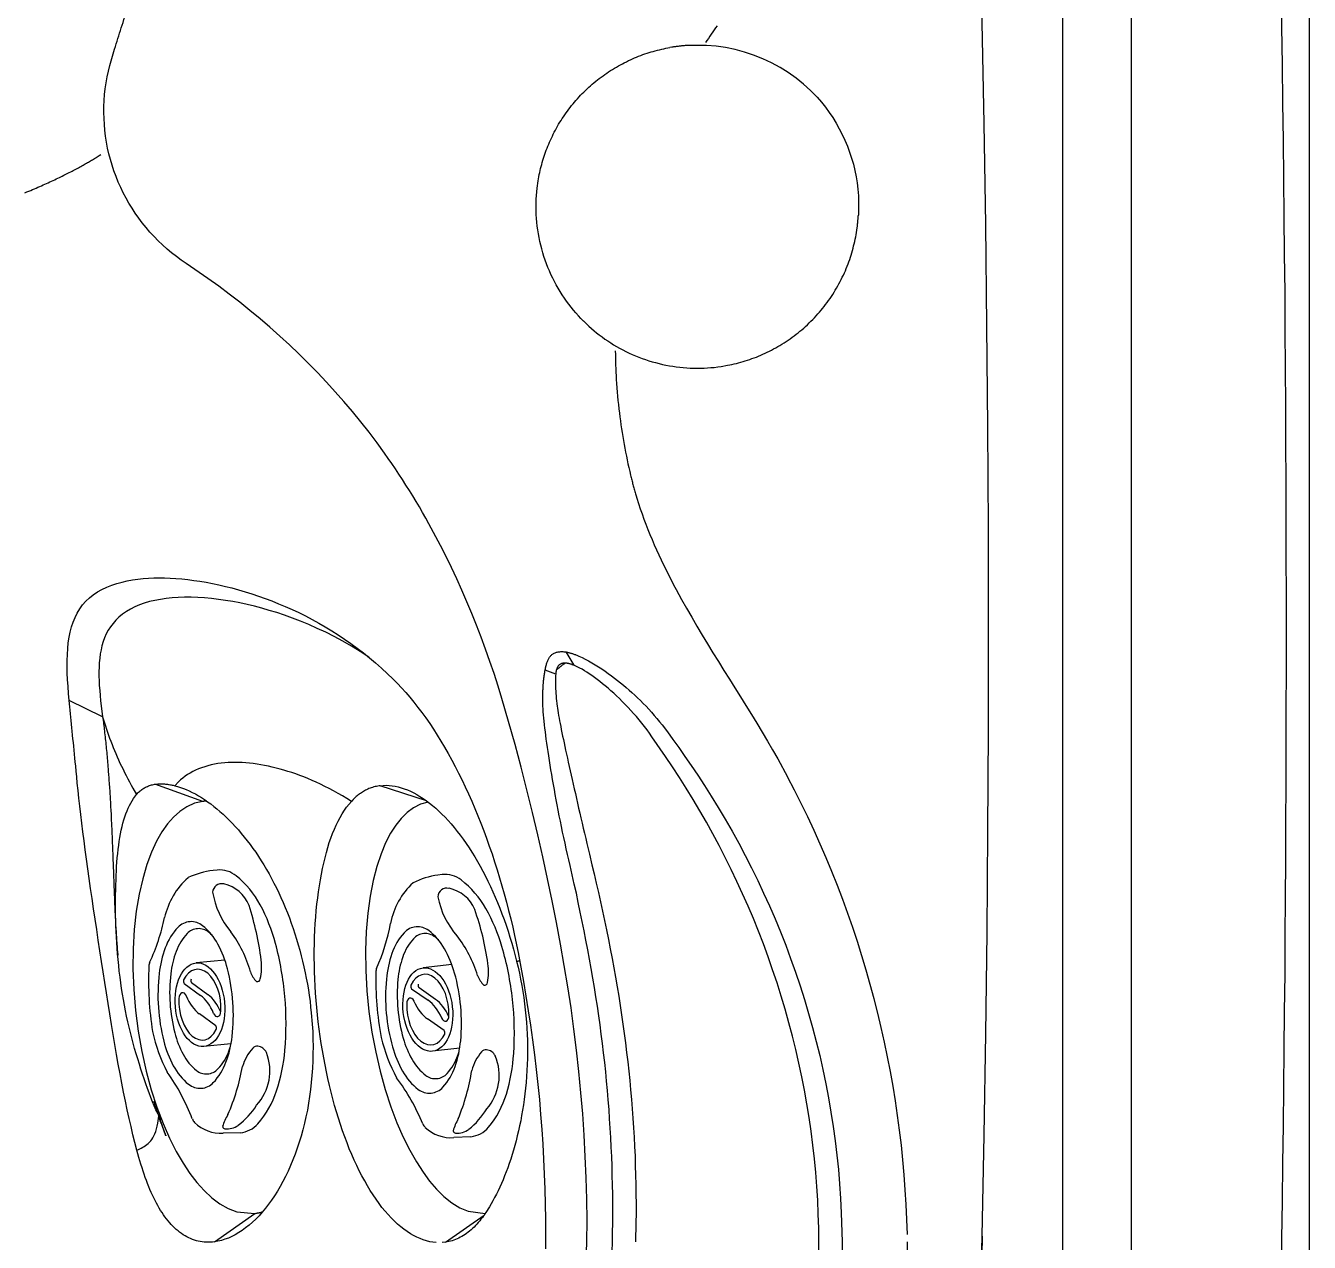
# Model space of a CAD drawing. Extents: x 528 to 612, y 649 to 778.
# Drawn here: x 598.41 to 612.33, y 696.3 to 709.48 of the extents above; entities that cross this region are included whole.
import ezdxf

# ---------------------------------------------------------------- set-up
doc = ezdxf.new("R2010")
doc.units = 0
doc.header["$MEASUREMENT"] = 0
doc.layers.add('1', color=4, linetype='Continuous')
doc.layers.add('DIM', color=3, linetype='Continuous')

# ---------------------------------------------------------------- blocks, each defined once
blk = doc.blocks.new('MIDJET')
at = {"layer": '1', "color": 2}
for p, q in [((-0.807, 1.23), (-0.838, 1.197)), ((1.234, -0.77), (1.097, -0.894))]:
    blk.add_line(p, q, dxfattribs=at)
at = {"layer": '1', "color": 3}
for p, q in [((-0.108, 0.542), (-0.326, 0.317)), ((-0.279, 0.064), (-0.061, 0.08)), ((-0.004, 0.138), (-0.223, 0.122)), ((0.279, -0.064), (0.061, -0.08)), ((0.532, -0.105), (0.326, -0.317))]:
    blk.add_line(p, q, dxfattribs=at)
at = {"layer": '1', "color": 2}
blk.add_lwpolyline([(1.234, -0.77, 0.194738), (1.316, -0.571, 0.099647), (1.238, -0.169, 0.057272), (1.021, 0.223, 0.043868), (0.641, 0.666, 0.043868), (0.19, 1.037, 0.057272), (-0.206, 1.246, 0.099647), (-0.609, 1.316, 0.194738), (-0.807, 1.23, 0.194738)], format="xyb", dxfattribs=at)
blk.add_lwpolyline([(-0.667, 0.613, 0.188918), (-0.726, 0.482, 0.101146), (-0.686, 0.223, 0.059435), (-0.556, -0.03, 0.045845), (-0.323, -0.316, 0.045845), (-0.041, -0.555, 0.059435), (0.21, -0.69, 0.101146), (0.468, -0.735, 0.188918), (0.6, -0.678, 0.188918), (0.659, -0.547, 0.101146), (0.619, -0.289, 0.059435), (0.489, -0.035, 0.045845), (0.255, 0.251, 0.045845), (-0.026, 0.49, 0.059435), (-0.278, 0.624, 0.101146), (-0.535, 0.669, 0.188918)], format="xyb", close=True, dxfattribs=at)
at = {"layer": '1', "color": 3}
for points in [[(-0.555, 0.609, 0.188918), (-0.606, 0.495, 0.101146), (-0.572, 0.269, 0.059435), (-0.458, 0.048, 0.045845), (-0.255, -0.201, 0.045845), (-0.009, -0.409, 0.059435), (0.21, -0.527, 0.101146), (0.434, -0.566, 0.188918), (0.549, -0.517, 0.188918), (0.601, -0.402, 0.101146), (0.566, -0.177, 0.010554), (0.549, -0.136, 0.045845)], [(-0.39, 0.657, 0.021992), (-0.44, 0.658, 0.188918), (-0.555, 0.609, 0.188918)]]:
    blk.add_lwpolyline(points, format="xyb", dxfattribs=at)
at = {"layer": '1', "color": 2}
for centre, radius, start, end in [((-0.221, 0.619), 0.845, 136.8727, 156.0974), ((-0.193, 0.85), 0.808, 172.0799, 208.2707), ((-2.843, -0.597), 2.211, 15.4841, 28.7649), ((-0.612, 0.022), 0.104, 195.4841, 218.053), ((2.071, 2.122), 3.511, 218.053, 229.6922), ((0.924, 0.956), 1.884, 233.3562, 247.6134), ((-0.306, -2.906), 2.18, 61.2651, 76.3978), ((0.812, -0.592), 0.416, 266.3557, 313.34), ((0.792, -0.902), 0.104, 241.2651, 266.3557)]:
    blk.add_arc(centre, radius, start, end, dxfattribs=at)
at = {"layer": '1', "color": 3}
for centre, radius, start, end in [((-0.613, 1.075), 0.0962, 115.5379, 218.2409), ((-0.474, 0.816), 0.391, 62.4424, 117.4848), ((-1.936, -1.52), 3.145, 47.4817, 58.5207), ((-0.112, 1.702), 0.897, 229.9802, 260.5708), ((-0.573, -0.519), 1.374, 56.5538, 76.7899), ((-0.196, 0.367), 0.578, 27.8789, 48.1982), ((0.316, 0.845), 0.255, 238.8727, 267.0119), ((0.287, 0.62), 0.0336, 299.1672, 31.2427), ((0.805, 0.013), 0.0642, 124.7288, 178.1555), ((1.238, -0.001), 0.497, 178.1555, 204.6324), ((0.835, -0.031), 0.117, 65.0552, 124.7288), ((0.624, -0.412), 0.552, 358.337, 61.8827), ((-1.284, -1.415), 2.396, 17.1965, 30.2424), ((0.346, -0.545), 0.838, 347.7491, 8.0156), ((1.473, -0.643), 0.472, 187.8464, 204.9741), ((0.946, -0.662), 0.228, 306.4319, 344.5426), ((1.065, -0.823), 0.0273, 223.4142, 307.3046)]:
    blk.add_arc(centre, radius, start, end, dxfattribs=at)
for centre, major_axis, start_param, end_param in [((0, 0), (-0.326, 0.317), 1.091268269871018, 7.374453577050604), ((0, 0), (-0.276, 0.268), 4.477221, 7.019846), ((-0.234, 0.142), (-0.0179, 0.0174), 0.736661, 2.662065), ((0.219, -0.268), (-0.358, 0.349), 5.216913, 5.803657), ((-0.29, 0.084), (-0.0179, 0.0174), 0.736661, 2.662065), ((0.163, -0.326), (-0.358, 0.349), 5.204989, 5.803657), ((0.175, 0.077), (-0.0538, 0.0523), 2.063397, 4.477221), ((-0.175, -0.077), (-0.0538, 0.0523), 5.204989, 7.618814), ((0, 0), (-0.276, 0.268), 1.335628, 3.878254), ((-0.163, 0.326), (-0.358, 0.349), 2.063397, 2.662065), ((0.29, -0.084), (-0.0179, 0.0174), 3.878254, 5.803657)]:
    blk.add_ellipse(centre, major_axis=major_axis, ratio=0.587975, start_param=start_param, end_param=end_param, dxfattribs=at)
blk = doc.blocks.new('2010JETSETTER')
at = {"layer": '1', "color": 3, "linetype": 'Continuous'}
for p, q in [((82.186, 12.056), (82.186, 53.052)), ((76.054, 32.347), (76.139, 32.203)), ((75.943, 32.107), (75.828, 32.148)), ((71.032, 31.643), (70.669, 31.821)), ((72.117, 30.727), (71.599, 30.913)), ((74.541, 30.735), (74.042, 30.898)), ((72.245, 25.956), (72.682, 26.263)), ((74.748, 25.951), (75.166, 26.244))]:
    blk.add_line(p, q, dxfattribs=at)
at = {"layer": '1', "color": 4, "linetype": 'Continuous'}
blk.add_lwpolyline([(12, 65.108), (72.112, 65.108, -0.414214), (84.112, 53.108), (84.112, 12, -0.414214), (72.112, 0), (12, 0, -0.414214), (0, 12), (0, 53.108, -0.414214)], format="xyb", close=True, dxfattribs=at)
at = {"layer": '1', "color": 3, "linetype": 'Continuous'}
for points in [[(81.436, 40.168), (81.436, 38.997), (81.436, 37.826), (81.436, 36.654), (81.436, 35.483), (81.436, 34.311), (81.436, 33.14), (81.436, 31.968), (81.436, 30.797), (81.436, 29.626), (81.436, 28.454), (81.436, 27.283), (81.436, 26.111), (81.436, 24.94), (81.436, 23.768), (81.436, 22.597), (81.436, 21.426), (81.436, 20.254), (81.436, 19.083), (81.436, 17.911), (81.436, 16.74), (81.436, 15.568), (81.436, 14.397)], [(83.806, 39.529), (83.812, 39.119), (83.818, 38.708), (83.823, 38.298), (83.828, 37.888), (83.833, 37.478), (83.837, 37.067), (83.841, 36.657), (83.845, 36.247), (83.848, 35.836), (83.851, 35.426), (83.853, 35.015), (83.855, 34.605), (83.857, 34.194), (83.858, 33.784), (83.859, 33.373), (83.86, 32.963), (83.86, 32.552), (83.86, 32.142), (83.859, 31.731), (83.858, 31.32), (83.857, 30.91), (83.855, 30.499), (83.853, 30.089), (83.851, 29.679), (83.848, 29.268), (83.845, 28.858), (83.841, 28.448), (83.837, 28.038), (83.833, 27.627), (83.828, 27.217), (83.823, 26.807), (83.818, 26.397), (83.812, 25.987), (83.806, 25.577)], [(80.566, 26.018), (80.588, 27.113), (80.605, 28.209), (80.619, 29.305), (80.629, 30.401), (80.634, 31.497), (80.636, 32.593), (80.634, 33.69), (80.628, 34.786), (80.618, 35.881), (80.604, 36.977), (80.586, 38.073), (80.565, 39.169), (80.539, 40.264), (80.51, 41.359), (80.476, 42.455), (80.439, 43.55), (80.398, 44.644), (80.353, 45.739), (80.25, 47.927)], [(71.153, 38.852), (71.162, 38.88), (71.171, 38.909), (71.18, 38.938), (71.189, 38.966), (71.198, 38.995), (71.207, 39.024), (71.216, 39.053), (71.225, 39.082), (71.234, 39.111), (71.243, 39.14), (71.253, 39.169), (71.262, 39.199), (71.271, 39.228), (71.281, 39.258), (71.29, 39.288), (71.3, 39.317), (71.31, 39.347), (71.32, 39.377), (71.34, 39.438)], [(71.937, 36.556), (71.884, 36.593), (71.831, 36.632), (71.78, 36.672), (71.73, 36.713), (71.682, 36.757), (71.635, 36.802), (71.589, 36.848), (71.545, 36.896), (71.503, 36.945), (71.462, 36.996), (71.423, 37.047), (71.386, 37.1), (71.351, 37.154), (71.317, 37.209), (71.286, 37.265), (71.256, 37.322), (71.228, 37.38), (71.202, 37.439), (71.177, 37.498), (71.155, 37.559), (71.135, 37.62), (71.117, 37.682), (71.101, 37.744), (71.086, 37.807), (71.074, 37.871), (71.064, 37.935), (71.056, 38), (71.051, 38.064), (71.047, 38.129), (71.045, 38.193), (71.046, 38.258), (71.049, 38.322), (71.054, 38.386), (71.061, 38.45), (71.07, 38.514), (71.081, 38.578), (71.094, 38.641), (71.109, 38.703), (71.146, 38.827)], [(71.146, 38.827), (71.146, 38.829), (71.147, 38.83), (71.147, 38.831), (71.147, 38.832), (71.148, 38.834), (71.148, 38.835), (71.148, 38.836), (71.149, 38.837), (71.149, 38.838), (71.149, 38.84), (71.15, 38.841), (71.15, 38.842), (71.151, 38.843), (71.151, 38.845), (71.151, 38.846), (71.152, 38.847), (71.152, 38.848), (71.152, 38.849), (71.153, 38.852)], [(75.753, 37.453), (75.757, 37.475), (75.761, 37.497), (75.765, 37.519), (75.77, 37.541), (75.775, 37.563), (75.78, 37.585), (75.786, 37.607), (75.792, 37.629), (75.798, 37.651), (75.804, 37.674), (75.811, 37.696), (75.818, 37.718), (75.825, 37.74), (75.833, 37.762), (75.841, 37.784), (75.85, 37.806), (75.858, 37.828), (75.867, 37.85), (75.877, 37.872), (75.886, 37.894), (75.896, 37.915), (75.907, 37.937), (75.917, 37.958), (75.928, 37.98), (75.94, 38.001), (75.951, 38.023), (75.963, 38.044), (75.975, 38.065), (75.988, 38.086), (76.001, 38.106), (76.014, 38.127), (76.028, 38.147), (76.041, 38.168), (76.056, 38.188), (76.07, 38.208), (76.085, 38.227), (76.1, 38.247), (76.115, 38.267), (76.131, 38.286), (76.147, 38.305), (76.163, 38.324), (76.179, 38.342), (76.196, 38.361), (76.213, 38.379), (76.23, 38.397), (76.248, 38.414), (76.265, 38.432), (76.283, 38.449), (76.302, 38.466), (76.32, 38.482), (76.339, 38.499), (76.358, 38.515), (76.377, 38.531), (76.397, 38.546), (76.416, 38.561), (76.436, 38.576), (76.456, 38.591), (76.476, 38.605), (76.497, 38.62), (76.517, 38.633), (76.538, 38.647), (76.559, 38.66), (76.58, 38.673), (76.601, 38.685), (76.623, 38.698), (76.644, 38.709), (76.666, 38.721), (76.687, 38.732), (76.709, 38.743), (76.731, 38.754), (76.753, 38.764), (76.776, 38.774), (76.798, 38.784), (76.82, 38.793), (76.842, 38.802), (76.865, 38.81), (76.887, 38.819), (76.91, 38.827), (76.933, 38.834), (76.955, 38.841), (76.978, 38.848), (77.001, 38.855), (77.023, 38.861), (77.046, 38.867), (77.069, 38.873), (77.092, 38.878), (77.114, 38.883), (77.137, 38.888), (77.182, 38.896)], [(77.376, 38.919), (77.366, 38.918), (77.357, 38.917), (77.347, 38.917), (77.337, 38.916), (77.328, 38.915), (77.318, 38.914), (77.308, 38.913), (77.299, 38.912), (77.289, 38.911), (77.28, 38.91), (77.27, 38.909), (77.26, 38.908), (77.25, 38.907), (77.241, 38.905), (77.231, 38.904), (77.221, 38.903), (77.212, 38.901), (77.202, 38.9), (77.182, 38.896)], [(78.777, 38.359), (78.706, 38.431), (78.63, 38.499), (78.549, 38.564), (78.464, 38.624), (78.375, 38.679), (78.283, 38.73), (78.187, 38.775), (78.089, 38.814), (77.989, 38.847), (77.887, 38.874), (77.785, 38.895), (77.682, 38.91), (77.579, 38.919), (77.376, 38.919)], [(78.777, 38.359), (78.823, 38.306), (78.866, 38.251), (78.908, 38.194), (78.947, 38.137), (78.983, 38.077), (79.017, 38.017), (79.049, 37.955), (79.078, 37.893), (79.105, 37.829), (79.129, 37.764), (79.151, 37.699), (79.17, 37.632), (79.186, 37.565), (79.199, 37.497), (79.21, 37.429), (79.219, 37.36), (79.224, 37.291), (79.227, 37.221), (79.224, 37.081)], [(70.19, 37.322), (70.211, 37.331), (70.231, 37.339), (70.252, 37.348), (70.272, 37.357), (70.292, 37.365), (70.312, 37.374), (70.331, 37.382), (70.35, 37.391), (70.369, 37.399), (70.388, 37.407), (70.407, 37.416), (70.425, 37.424), (70.443, 37.432), (70.461, 37.44), (70.478, 37.448), (70.496, 37.456), (70.513, 37.464), (70.53, 37.472), (70.546, 37.48), (70.563, 37.488), (70.579, 37.496), (70.595, 37.504), (70.611, 37.512), (70.626, 37.519), (70.641, 37.527), (70.656, 37.534), (70.671, 37.542), (70.686, 37.549), (70.7, 37.557), (70.714, 37.564), (70.728, 37.572), (70.742, 37.579), (70.756, 37.586), (70.769, 37.593), (70.782, 37.6), (70.795, 37.607), (70.808, 37.614), (70.82, 37.621), (70.832, 37.628), (70.844, 37.635), (70.856, 37.642), (70.868, 37.649), (70.879, 37.655), (70.891, 37.662), (70.902, 37.668), (70.913, 37.675), (70.923, 37.681), (70.934, 37.688), (70.944, 37.694), (70.954, 37.7), (70.964, 37.706), (70.974, 37.713), (70.983, 37.719), (70.993, 37.725), (71.011, 37.737)], [(76.245, 35.932), (76.217, 35.96), (76.189, 35.99), (76.163, 36.02), (76.136, 36.051), (76.11, 36.083), (76.085, 36.115), (76.061, 36.148), (76.037, 36.182), (76.014, 36.217), (75.992, 36.252), (75.97, 36.288), (75.949, 36.324), (75.93, 36.361), (75.911, 36.398), (75.892, 36.436), (75.875, 36.475), (75.859, 36.514), (75.844, 36.553), (75.829, 36.593), (75.816, 36.633), (75.803, 36.673), (75.792, 36.714), (75.781, 36.755), (75.771, 36.796), (75.763, 36.838), (75.755, 36.879), (75.749, 36.92), (75.743, 36.962), (75.739, 37.004), (75.735, 37.045), (75.733, 37.087), (75.731, 37.128), (75.731, 37.17), (75.731, 37.211), (75.733, 37.252), (75.735, 37.293), (75.738, 37.333), (75.742, 37.373), (75.753, 37.453)], [(79.214, 36.965), (79.214, 36.971), (79.215, 36.977), (79.216, 36.983), (79.216, 36.988), (79.217, 36.994), (79.218, 37), (79.218, 37.006), (79.219, 37.011), (79.219, 37.017), (79.22, 37.023), (79.22, 37.029), (79.221, 37.035), (79.221, 37.04), (79.221, 37.046), (79.222, 37.052), (79.222, 37.058), (79.223, 37.064), (79.223, 37.07), (79.224, 37.081)], [(77.806, 35.453), (77.83, 35.458), (77.854, 35.463), (77.878, 35.468), (77.902, 35.474), (77.926, 35.48), (77.95, 35.487), (77.974, 35.494), (77.998, 35.501), (78.022, 35.509), (78.046, 35.517), (78.07, 35.525), (78.094, 35.534), (78.118, 35.543), (78.141, 35.553), (78.165, 35.562), (78.189, 35.573), (78.212, 35.583), (78.236, 35.595), (78.259, 35.606), (78.282, 35.618), (78.305, 35.63), (78.328, 35.643), (78.351, 35.656), (78.374, 35.669), (78.396, 35.683), (78.419, 35.697), (78.441, 35.711), (78.463, 35.726), (78.485, 35.741), (78.507, 35.757), (78.528, 35.773), (78.549, 35.789), (78.57, 35.805), (78.591, 35.822), (78.611, 35.839), (78.632, 35.857), (78.652, 35.875), (78.672, 35.893), (78.691, 35.912), (78.71, 35.93), (78.729, 35.95), (78.748, 35.969), (78.766, 35.989), (78.784, 36.009), (78.802, 36.029), (78.819, 36.049), (78.836, 36.07), (78.853, 36.091), (78.869, 36.112), (78.885, 36.134), (78.901, 36.156), (78.917, 36.178), (78.932, 36.2), (78.946, 36.222), (78.961, 36.245), (78.974, 36.267), (78.988, 36.29), (79.001, 36.313), (79.014, 36.336), (79.026, 36.36), (79.039, 36.383), (79.05, 36.407), (79.062, 36.431), (79.072, 36.454), (79.083, 36.478), (79.093, 36.502), (79.103, 36.527), (79.112, 36.551), (79.121, 36.575), (79.13, 36.599), (79.138, 36.624), (79.146, 36.648), (79.153, 36.673), (79.16, 36.697), (79.167, 36.722), (79.173, 36.746), (79.179, 36.771), (79.185, 36.795), (79.19, 36.819), (79.195, 36.844), (79.199, 36.868), (79.204, 36.893), (79.207, 36.917), (79.214, 36.965)], [(74.008, 34.614), (73.921, 34.728), (73.832, 34.84), (73.741, 34.951), (73.648, 35.06), (73.554, 35.167), (73.458, 35.272), (73.36, 35.375), (73.261, 35.477), (73.16, 35.576), (73.057, 35.674), (72.952, 35.77), (72.846, 35.865), (72.738, 35.957), (72.629, 36.048), (72.518, 36.137), (72.405, 36.225), (72.29, 36.31), (72.174, 36.394), (71.937, 36.556)], [(76.251, 35.926), (76.25, 35.927), (76.25, 35.927), (76.25, 35.927), (76.25, 35.927), (76.249, 35.928), (76.249, 35.928), (76.249, 35.928), (76.248, 35.929), (76.248, 35.929), (76.248, 35.929), (76.248, 35.929), (76.247, 35.93), (76.247, 35.93), (76.247, 35.93), (76.246, 35.93), (76.246, 35.931), (76.246, 35.931), (76.246, 35.931), (76.245, 35.932)], [(76.251, 35.926), (76.277, 35.901), (76.303, 35.876), (76.331, 35.852), (76.359, 35.828), (76.387, 35.805), (76.416, 35.782), (76.446, 35.76), (76.477, 35.738), (76.507, 35.717), (76.539, 35.696), (76.571, 35.676), (76.603, 35.657), (76.636, 35.638), (76.67, 35.62), (76.704, 35.603), (76.738, 35.586), (76.773, 35.571), (76.808, 35.556), (76.843, 35.541), (76.879, 35.528), (76.915, 35.515), (76.952, 35.503), (76.989, 35.492), (77.025, 35.482), (77.063, 35.472), (77.1, 35.463), (77.137, 35.455), (77.175, 35.448), (77.212, 35.442), (77.25, 35.437), (77.288, 35.432), (77.326, 35.428), (77.364, 35.426), (77.401, 35.423), (77.439, 35.422), (77.476, 35.422), (77.514, 35.422), (77.551, 35.423), (77.588, 35.425), (77.625, 35.428), (77.662, 35.431), (77.699, 35.436), (77.735, 35.441), (77.806, 35.453)], [(74.569, 33.735), (74.535, 33.796), (74.5, 33.857), (74.465, 33.918), (74.429, 33.978), (74.393, 34.038), (74.357, 34.097), (74.32, 34.156), (74.282, 34.215), (74.244, 34.273), (74.206, 34.331), (74.167, 34.388), (74.128, 34.445), (74.089, 34.502), (74.008, 34.614)], [(76.755, 34.261), (76.758, 34.248), (76.761, 34.236), (76.764, 34.223), (76.768, 34.211), (76.771, 34.198), (76.774, 34.186), (76.777, 34.173), (76.781, 34.161), (76.784, 34.148), (76.787, 34.136), (76.791, 34.124), (76.794, 34.111), (76.798, 34.099), (76.801, 34.087), (76.805, 34.074), (76.808, 34.062), (76.812, 34.05), (76.816, 34.037), (76.823, 34.013)], [(76.823, 34.013), (76.841, 33.956), (76.86, 33.899), (76.88, 33.843), (76.9, 33.786), (76.921, 33.73), (76.943, 33.675), (76.965, 33.619), (76.988, 33.564), (77.012, 33.509), (77.036, 33.454), (77.061, 33.4), (77.086, 33.345), (77.112, 33.291), (77.139, 33.237), (77.165, 33.183), (77.193, 33.13), (77.221, 33.076), (77.249, 33.023), (77.307, 32.917)], [(75.361, 31.841), (75.319, 31.977), (75.275, 32.112), (75.23, 32.245), (75.183, 32.377), (75.135, 32.508), (75.085, 32.637), (75.034, 32.764), (74.981, 32.89), (74.927, 33.015), (74.871, 33.139), (74.814, 33.261), (74.755, 33.381), (74.695, 33.5), (74.569, 33.735)], [(70.669, 31.821), (70.662, 31.898), (70.657, 31.973), (70.652, 32.047), (70.649, 32.118), (70.647, 32.188), (70.648, 32.255), (70.65, 32.321), (70.654, 32.385), (70.66, 32.446), (70.669, 32.506), (70.68, 32.563), (70.695, 32.618), (70.712, 32.67), (70.733, 32.72), (70.756, 32.768), (70.784, 32.813), (70.815, 32.856), (70.85, 32.896), (70.889, 32.933), (70.931, 32.967), (70.977, 32.998), (71.025, 33.025), (71.077, 33.05), (71.13, 33.071), (71.185, 33.09), (71.242, 33.105), (71.299, 33.118), (71.357, 33.128), (71.415, 33.136), (71.473, 33.142), (71.53, 33.147), (71.587, 33.149), (71.645, 33.15), (71.704, 33.149), (71.765, 33.147), (71.827, 33.144), (71.891, 33.138), (71.955, 33.132), (72.021, 33.123), (72.087, 33.114), (72.155, 33.102), (72.224, 33.089), (72.293, 33.075), (72.363, 33.058), (72.433, 33.041), (72.505, 33.021), (72.576, 33), (72.648, 32.978), (72.721, 32.953), (72.794, 32.927), (72.866, 32.9), (72.939, 32.87), (73.012, 32.84), (73.085, 32.807), (73.158, 32.773), (73.231, 32.737), (73.303, 32.699), (73.374, 32.66), (73.446, 32.619), (73.516, 32.576), (73.586, 32.532), (73.655, 32.486), (73.723, 32.438), (73.791, 32.389), (73.858, 32.338), (73.925, 32.285), (73.99, 32.23), (74.055, 32.173), (74.182, 32.053)], [(73.916, 32.292), (73.823, 32.352), (73.729, 32.41), (73.636, 32.463), (73.543, 32.513), (73.45, 32.56), (73.359, 32.603), (73.268, 32.643), (73.178, 32.68), (73.09, 32.714), (73.004, 32.745), (72.92, 32.773), (72.837, 32.798), (72.758, 32.821), (72.678, 32.842), (72.599, 32.861), (72.52, 32.878), (72.442, 32.893), (72.364, 32.906), (72.288, 32.916), (72.212, 32.925), (72.137, 32.932), (72.064, 32.937), (71.992, 32.939), (71.921, 32.939), (71.852, 32.937), (71.785, 32.933), (71.721, 32.926), (71.658, 32.917), (71.597, 32.906), (71.539, 32.892), (71.484, 32.876), (71.431, 32.857), (71.381, 32.836), (71.333, 32.812), (71.289, 32.786), (71.247, 32.757), (71.209, 32.725), (71.175, 32.692), (71.145, 32.657), (71.117, 32.621), (71.093, 32.582), (71.072, 32.543), (71.054, 32.501), (71.038, 32.459), (71.025, 32.415), (71.015, 32.371), (71.006, 32.325), (71, 32.279), (70.995, 32.231), (70.993, 32.184), (70.991, 32.135), (70.992, 32.086), (70.993, 32.035), (70.996, 31.983), (71, 31.93), (71.004, 31.875), (71.01, 31.819), (71.017, 31.762), (71.032, 31.643)], [(77.307, 32.917), (77.361, 32.82), (77.417, 32.723), (77.473, 32.626), (77.531, 32.53), (77.589, 32.434), (77.648, 32.338), (77.707, 32.243), (77.767, 32.147), (77.826, 32.052), (77.886, 31.957), (77.946, 31.861), (78.005, 31.766), (78.064, 31.67), (78.123, 31.574), (78.181, 31.478), (78.238, 31.382), (78.294, 31.286), (78.35, 31.189), (78.457, 30.994)], [(75.848, 32.228), (75.85, 32.236), (75.853, 32.245), (75.857, 32.253), (75.86, 32.261), (75.864, 32.268), (75.868, 32.276), (75.872, 32.283), (75.876, 32.289), (75.881, 32.296), (75.886, 32.302), (75.891, 32.307), (75.896, 32.313), (75.902, 32.318), (75.908, 32.323), (75.915, 32.327), (75.921, 32.331), (75.928, 32.335), (75.936, 32.338), (75.944, 32.341), (75.952, 32.344), (75.96, 32.346), (75.969, 32.348), (75.978, 32.349), (75.988, 32.35), (75.998, 32.351), (76.008, 32.351), (76.019, 32.351), (76.03, 32.35), (76.054, 32.347)], [(76.054, 32.347), (76.06, 32.346), (76.066, 32.345), (76.072, 32.343), (76.079, 32.342), (76.085, 32.34), (76.092, 32.339), (76.098, 32.337), (76.105, 32.335), (76.112, 32.333), (76.119, 32.331), (76.126, 32.329), (76.133, 32.326), (76.141, 32.324), (76.148, 32.321), (76.156, 32.318), (76.163, 32.315), (76.171, 32.312), (76.179, 32.309), (76.195, 32.302)], [(76.195, 32.302), (76.229, 32.287), (76.264, 32.269), (76.3, 32.251), (76.335, 32.23), (76.371, 32.209), (76.407, 32.187), (76.442, 32.163), (76.478, 32.139), (76.513, 32.114), (76.547, 32.089), (76.581, 32.064), (76.614, 32.038), (76.646, 32.012), (76.677, 31.987), (76.708, 31.961), (76.738, 31.934), (76.769, 31.907), (76.8, 31.878), (76.83, 31.849), (76.861, 31.82), (76.892, 31.789), (76.922, 31.758), (76.952, 31.726), (76.982, 31.693), (77.012, 31.66), (77.041, 31.626), (77.07, 31.591), (77.099, 31.556), (77.154, 31.483)], [(75.819, 32.095), (75.82, 32.098), (75.82, 32.1), (75.821, 32.103), (75.821, 32.106), (75.821, 32.108), (75.822, 32.111), (75.822, 32.114), (75.823, 32.117), (75.823, 32.119), (75.824, 32.122), (75.824, 32.125), (75.825, 32.127), (75.825, 32.13), (75.825, 32.133), (75.826, 32.135), (75.826, 32.138), (75.827, 32.14), (75.827, 32.143), (75.828, 32.148)], [(75.828, 32.148), (75.829, 32.152), (75.83, 32.156), (75.831, 32.16), (75.832, 32.165), (75.833, 32.169), (75.833, 32.173), (75.834, 32.177), (75.835, 32.181), (75.836, 32.185), (75.837, 32.188), (75.838, 32.192), (75.839, 32.196), (75.84, 32.2), (75.841, 32.204), (75.842, 32.208), (75.843, 32.212), (75.844, 32.216), (75.845, 32.22), (75.848, 32.228)], [(75.95, 32.151), (75.95, 32.151), (75.95, 32.15), (75.95, 32.149), (75.95, 32.149), (75.949, 32.148), (75.949, 32.147), (75.949, 32.147), (75.949, 32.146), (75.949, 32.146), (75.949, 32.145), (75.949, 32.144), (75.948, 32.144), (75.948, 32.143), (75.948, 32.142), (75.948, 32.142), (75.948, 32.141), (75.948, 32.14), (75.948, 32.14), (75.947, 32.139), (75.947, 32.138), (75.947, 32.138), (75.947, 32.137), (75.947, 32.136), (75.947, 32.136), (75.947, 32.135), (75.947, 32.134), (75.946, 32.133), (75.946, 32.133), (75.946, 32.132), (75.946, 32.131), (75.946, 32.131), (75.946, 32.13), (75.946, 32.129), (75.946, 32.129), (75.946, 32.128), (75.945, 32.127), (75.945, 32.126), (75.945, 32.126), (75.945, 32.125), (75.945, 32.124), (75.945, 32.124), (75.945, 32.123), (75.945, 32.122), (75.945, 32.121), (75.945, 32.121), (75.944, 32.12), (75.944, 32.119), (75.944, 32.118), (75.944, 32.118), (75.944, 32.117), (75.944, 32.116), (75.944, 32.116), (75.944, 32.115), (75.944, 32.113)], [(76.046, 32.226), (76.041, 32.223), (76.037, 32.219), (76.032, 32.216), (76.028, 32.213), (76.024, 32.209), (76.019, 32.206), (76.015, 32.203), (76.011, 32.2), (76.007, 32.197), (76.003, 32.194), (75.999, 32.191), (75.995, 32.188), (75.991, 32.185), (75.988, 32.182), (75.984, 32.179), (75.98, 32.176), (75.977, 32.173), (75.973, 32.17), (75.97, 32.167), (75.966, 32.165), (75.963, 32.162), (75.96, 32.159), (75.957, 32.157), (75.95, 32.151)], [(76.046, 32.226), (76.04, 32.226), (76.034, 32.226), (76.028, 32.225), (76.022, 32.224), (76.017, 32.223), (76.012, 32.222), (76.007, 32.221), (76.002, 32.219), (75.998, 32.217), (75.994, 32.214), (75.989, 32.212), (75.985, 32.209), (75.982, 32.206), (75.978, 32.203), (75.975, 32.199), (75.971, 32.195), (75.968, 32.191), (75.966, 32.187), (75.963, 32.183), (75.96, 32.178), (75.958, 32.173), (75.956, 32.168), (75.954, 32.163), (75.95, 32.151)], [(76.139, 32.203), (76.134, 32.205), (76.129, 32.207), (76.123, 32.209), (76.118, 32.211), (76.113, 32.213), (76.108, 32.214), (76.103, 32.216), (76.098, 32.217), (76.094, 32.219), (76.089, 32.22), (76.084, 32.221), (76.08, 32.222), (76.075, 32.223), (76.071, 32.223), (76.066, 32.224), (76.062, 32.225), (76.058, 32.225), (76.054, 32.226), (76.046, 32.226)], [(76.987, 31.429), (76.96, 31.467), (76.933, 31.504), (76.905, 31.54), (76.876, 31.576), (76.847, 31.612), (76.818, 31.647), (76.788, 31.681), (76.757, 31.714), (76.727, 31.747), (76.696, 31.779), (76.665, 31.81), (76.634, 31.841), (76.603, 31.87), (76.572, 31.899), (76.541, 31.926), (76.511, 31.953), (76.48, 31.979), (76.45, 32.003), (76.421, 32.027), (76.391, 32.05), (76.362, 32.071), (76.334, 32.091), (76.307, 32.11), (76.28, 32.128), (76.254, 32.144), (76.229, 32.159), (76.205, 32.172), (76.182, 32.184), (76.139, 32.203)], [(74.182, 32.053), (74.228, 32.007), (74.273, 31.958), (74.318, 31.908), (74.362, 31.856), (74.406, 31.803), (74.45, 31.747), (74.493, 31.69), (74.535, 31.632), (74.577, 31.571), (74.618, 31.509), (74.659, 31.446), (74.699, 31.381), (74.739, 31.314), (74.778, 31.246), (74.816, 31.176), (74.854, 31.105), (74.891, 31.032), (74.928, 30.959), (74.963, 30.884), (74.999, 30.808), (75.033, 30.73), (75.067, 30.652), (75.099, 30.573), (75.132, 30.492), (75.163, 30.41), (75.194, 30.328), (75.223, 30.244), (75.253, 30.16), (75.281, 30.074), (75.308, 29.988), (75.335, 29.901), (75.361, 29.813), (75.386, 29.725), (75.41, 29.636), (75.433, 29.546), (75.455, 29.456), (75.477, 29.366), (75.497, 29.275), (75.535, 29.091)], [(75.803, 31.89), (75.804, 31.901), (75.804, 31.912), (75.805, 31.923), (75.805, 31.934), (75.806, 31.944), (75.806, 31.955), (75.807, 31.965), (75.807, 31.976), (75.808, 31.986), (75.809, 31.997), (75.81, 32.007), (75.811, 32.017), (75.812, 32.027), (75.812, 32.037), (75.813, 32.047), (75.815, 32.056), (75.816, 32.066), (75.817, 32.076), (75.819, 32.095)], [(75.943, 32.107), (75.942, 32.093), (75.941, 32.079), (75.94, 32.065), (75.94, 32.051), (75.94, 32.036), (75.94, 32.021), (75.94, 32.006), (75.94, 31.99), (75.941, 31.975), (75.941, 31.959), (75.942, 31.943), (75.943, 31.926), (75.944, 31.909), (75.946, 31.892), (75.947, 31.875), (75.949, 31.857), (75.95, 31.839), (75.952, 31.821), (75.957, 31.784)], [(75.944, 32.113), (75.944, 32.113), (75.944, 32.113), (75.944, 32.112), (75.944, 32.112), (75.944, 32.112), (75.944, 32.111), (75.943, 32.111), (75.943, 32.111), (75.943, 32.11), (75.943, 32.11), (75.943, 32.11), (75.943, 32.109), (75.943, 32.109), (75.943, 32.109), (75.943, 32.108), (75.943, 32.108), (75.943, 32.108), (75.943, 32.107), (75.943, 32.107)], [(76.099, 30.032), (76.084, 30.093), (76.071, 30.154), (76.057, 30.215), (76.044, 30.276), (76.031, 30.336), (76.018, 30.396), (76.006, 30.456), (75.994, 30.515), (75.982, 30.573), (75.971, 30.631), (75.96, 30.689), (75.949, 30.746), (75.939, 30.802), (75.929, 30.857), (75.919, 30.911), (75.91, 30.965), (75.901, 31.018), (75.892, 31.07), (75.884, 31.121), (75.875, 31.171), (75.868, 31.22), (75.861, 31.267), (75.854, 31.313), (75.847, 31.357), (75.841, 31.401), (75.836, 31.442), (75.831, 31.483), (75.826, 31.522), (75.822, 31.559), (75.818, 31.596), (75.815, 31.631), (75.812, 31.665), (75.809, 31.697), (75.807, 31.729), (75.805, 31.759), (75.804, 31.787), (75.803, 31.815), (75.803, 31.841), (75.803, 31.89)], [(71.404, 26.949), (71.382, 27.032), (71.361, 27.116), (71.34, 27.204), (71.319, 27.293), (71.299, 27.385), (71.279, 27.48), (71.259, 27.576), (71.24, 27.675), (71.221, 27.776), (71.202, 27.879), (71.183, 27.984), (71.165, 28.092), (71.146, 28.201), (71.128, 28.312), (71.11, 28.425), (71.091, 28.538), (71.073, 28.652), (71.055, 28.766), (71.038, 28.88), (71.02, 28.994), (71.003, 29.109), (70.985, 29.223), (70.968, 29.338), (70.951, 29.452), (70.934, 29.565), (70.918, 29.676), (70.902, 29.785), (70.887, 29.892), (70.872, 29.998), (70.858, 30.101), (70.844, 30.202), (70.831, 30.301), (70.818, 30.398), (70.806, 30.493), (70.795, 30.586), (70.784, 30.676), (70.774, 30.764), (70.765, 30.847), (70.757, 30.924), (70.751, 30.994), (70.745, 31.056), (70.74, 31.109), (70.736, 31.155), (70.731, 31.198), (70.727, 31.241), (70.723, 31.283), (70.719, 31.325), (70.715, 31.366), (70.71, 31.407), (70.706, 31.447), (70.702, 31.487), (70.698, 31.526), (70.694, 31.565), (70.69, 31.603), (70.686, 31.641), (70.682, 31.678), (70.679, 31.715), (70.675, 31.751), (70.669, 31.821)], [(76.282, 25.955), (76.283, 26.187), (76.28, 26.418), (76.274, 26.649), (76.264, 26.879), (76.252, 27.11), (76.236, 27.341), (76.217, 27.571), (76.195, 27.801), (76.17, 28.031), (76.141, 28.261), (76.109, 28.491), (76.074, 28.72), (76.036, 28.95), (75.995, 29.182), (75.951, 29.416), (75.905, 29.651), (75.856, 29.888), (75.804, 30.126), (75.749, 30.366), (75.691, 30.608), (75.631, 30.852), (75.568, 31.097), (75.502, 31.344), (75.361, 31.841)], [(75.957, 31.784), (75.959, 31.761), (75.963, 31.738), (75.966, 31.713), (75.97, 31.687), (75.975, 31.66), (75.98, 31.631), (75.985, 31.602), (75.991, 31.571), (75.997, 31.539), (76.004, 31.506), (76.011, 31.472), (76.018, 31.436), (76.026, 31.4), (76.034, 31.362), (76.043, 31.322), (76.051, 31.282), (76.061, 31.24), (76.07, 31.197), (76.08, 31.153), (76.09, 31.107), (76.101, 31.06), (76.111, 31.012), (76.122, 30.964), (76.133, 30.914), (76.145, 30.864), (76.156, 30.813), (76.168, 30.761), (76.18, 30.709), (76.192, 30.656), (76.204, 30.602), (76.217, 30.548), (76.229, 30.493), (76.242, 30.438), (76.255, 30.382), (76.268, 30.326), (76.281, 30.27), (76.295, 30.213), (76.308, 30.156), (76.336, 30.042)], [(71.032, 31.643), (71.042, 31.611), (71.052, 31.578), (71.062, 31.545), (71.073, 31.512), (71.085, 31.479), (71.096, 31.446), (71.108, 31.412), (71.121, 31.379), (71.134, 31.346), (71.147, 31.312), (71.161, 31.278), (71.175, 31.245), (71.19, 31.211), (71.205, 31.177), (71.22, 31.143), (71.236, 31.11), (71.253, 31.076), (71.269, 31.042), (71.286, 31.008), (71.304, 30.974), (71.322, 30.939), (71.341, 30.905), (71.359, 30.871), (71.398, 30.802)], [(71.032, 31.643), (71.035, 31.625), (71.037, 31.606), (71.04, 31.587), (71.042, 31.568), (71.045, 31.548), (71.047, 31.529), (71.05, 31.509), (71.052, 31.489), (71.054, 31.469), (71.056, 31.448), (71.059, 31.428), (71.061, 31.407), (71.063, 31.386), (71.065, 31.365), (71.067, 31.344), (71.069, 31.323), (71.072, 31.302), (71.074, 31.28), (71.076, 31.258), (71.078, 31.237), (71.08, 31.215), (71.082, 31.193), (71.084, 31.17), (71.085, 31.148), (71.087, 31.126), (71.089, 31.103), (71.091, 31.08), (71.093, 31.058), (71.097, 31.012)], [(77.154, 31.483), (77.214, 31.4), (77.278, 31.311), (77.344, 31.216), (77.413, 31.116), (77.484, 31.011), (77.556, 30.9), (77.63, 30.783), (77.705, 30.661), (77.78, 30.534), (77.855, 30.405), (77.927, 30.274), (77.997, 30.142), (78.066, 30.008), (78.133, 29.872), (78.197, 29.735), (78.26, 29.596), (78.321, 29.456), (78.379, 29.314), (78.436, 29.171), (78.49, 29.026), (78.543, 28.879), (78.593, 28.731), (78.64, 28.581), (78.685, 28.43), (78.728, 28.279), (78.768, 28.127), (78.805, 27.975), (78.839, 27.822), (78.871, 27.669), (78.901, 27.515), (78.927, 27.36), (78.951, 27.206), (78.973, 27.05), (78.991, 26.895), (79.007, 26.739), (79.021, 26.583), (79.031, 26.426), (79.039, 26.269), (79.047, 25.955)], [(78.797, 25.955), (78.795, 26.105), (78.79, 26.255), (78.783, 26.406), (78.774, 26.556), (78.762, 26.705), (78.747, 26.855), (78.731, 27.004), (78.711, 27.153), (78.69, 27.302), (78.666, 27.45), (78.639, 27.598), (78.611, 27.745), (78.579, 27.892), (78.546, 28.038), (78.51, 28.184), (78.471, 28.33), (78.431, 28.475), (78.388, 28.619), (78.342, 28.762), (78.295, 28.904), (78.246, 29.045), (78.194, 29.184), (78.141, 29.322), (78.086, 29.458), (78.028, 29.593), (77.969, 29.727), (77.908, 29.86), (77.845, 29.991), (77.781, 30.121), (77.714, 30.249), (77.646, 30.377), (77.577, 30.503), (77.505, 30.627), (77.432, 30.75), (77.358, 30.87), (77.284, 30.988), (77.21, 31.102), (77.135, 31.214), (76.987, 31.429)], [(73.728, 30.727), (73.68, 30.758), (73.632, 30.787), (73.584, 30.815), (73.536, 30.842), (73.488, 30.867), (73.441, 30.891), (73.394, 30.914), (73.348, 30.935), (73.302, 30.956), (73.257, 30.975), (73.212, 30.993), (73.168, 31.009), (73.125, 31.025), (73.082, 31.04), (73.04, 31.053), (72.997, 31.066), (72.955, 31.078), (72.913, 31.089), (72.871, 31.1), (72.829, 31.109), (72.788, 31.117), (72.747, 31.125), (72.706, 31.131), (72.665, 31.137), (72.625, 31.141), (72.586, 31.145), (72.546, 31.148), (72.508, 31.149), (72.469, 31.15), (72.431, 31.15), (72.393, 31.148), (72.355, 31.145), (72.318, 31.142), (72.281, 31.137), (72.244, 31.13), (72.209, 31.123), (72.173, 31.114), (72.139, 31.104), (72.105, 31.093), (72.072, 31.08), (72.039, 31.066), (72.009, 31.051), (71.98, 31.035), (71.952, 31.018), (71.925, 31), (71.9, 30.981), (71.877, 30.961), (71.854, 30.941), (71.814, 30.898)], [(71.097, 31.012), (71.098, 30.991), (71.1, 30.971), (71.101, 30.95), (71.103, 30.93), (71.104, 30.909), (71.106, 30.888), (71.107, 30.868), (71.109, 30.847), (71.11, 30.827), (71.111, 30.806), (71.112, 30.785), (71.114, 30.765), (71.115, 30.744), (71.116, 30.724), (71.117, 30.703), (71.118, 30.682), (71.119, 30.662), (71.12, 30.641), (71.122, 30.62), (71.123, 30.6), (71.124, 30.579), (71.125, 30.558), (71.126, 30.538), (71.126, 30.517), (71.127, 30.497), (71.128, 30.476), (71.129, 30.455), (71.13, 30.435), (71.131, 30.414), (71.132, 30.393), (71.133, 30.373), (71.134, 30.352), (71.134, 30.331), (71.135, 30.311), (71.136, 30.29), (71.137, 30.27), (71.138, 30.249), (71.138, 30.228), (71.139, 30.208), (71.14, 30.187), (71.141, 30.167), (71.142, 30.146), (71.142, 30.125), (71.143, 30.105), (71.144, 30.084), (71.145, 30.064), (71.145, 30.043), (71.146, 30.022), (71.147, 30.002), (71.148, 29.981), (71.149, 29.961), (71.149, 29.94), (71.15, 29.919), (71.151, 29.899), (71.152, 29.878), (71.152, 29.858), (71.153, 29.837), (71.154, 29.816), (71.155, 29.796), (71.156, 29.775), (71.156, 29.755), (71.157, 29.734), (71.158, 29.713), (71.159, 29.693), (71.16, 29.672), (71.16, 29.652), (71.161, 29.631), (71.162, 29.61), (71.163, 29.59), (71.164, 29.569), (71.165, 29.548), (71.166, 29.528), (71.167, 29.507), (71.168, 29.486), (71.169, 29.466), (71.17, 29.445), (71.171, 29.425), (71.172, 29.404), (71.173, 29.383), (71.174, 29.363), (71.175, 29.342), (71.177, 29.321), (71.178, 29.301), (71.179, 29.28), (71.181, 29.26), (71.182, 29.239), (71.183, 29.219), (71.185, 29.198), (71.186, 29.178), (71.188, 29.158), (71.189, 29.139), (71.191, 29.119), (71.192, 29.1), (71.195, 29.062)], [(71.398, 30.802), (71.406, 30.811), (71.414, 30.82), (71.422, 30.828), (71.431, 30.836), (71.439, 30.844), (71.448, 30.851), (71.458, 30.858), (71.467, 30.864), (71.477, 30.87), (71.487, 30.876), (71.497, 30.881), (71.507, 30.886), (71.518, 30.891), (71.529, 30.895), (71.54, 30.899), (71.551, 30.903), (71.562, 30.906), (71.574, 30.909), (71.599, 30.913)], [(71.599, 30.913), (71.61, 30.915), (71.622, 30.916), (71.633, 30.917), (71.645, 30.918), (71.656, 30.918), (71.668, 30.918), (71.679, 30.918), (71.69, 30.917), (71.702, 30.917), (71.713, 30.916), (71.723, 30.915), (71.734, 30.913), (71.745, 30.912), (71.755, 30.91), (71.766, 30.909), (71.776, 30.907), (71.785, 30.905), (71.795, 30.903), (71.814, 30.898)], [(71.814, 30.898), (71.844, 30.89), (71.876, 30.88), (71.907, 30.869), (71.939, 30.856), (71.971, 30.841), (72.004, 30.825), (72.037, 30.808), (72.07, 30.789), (72.103, 30.769), (72.136, 30.747), (72.17, 30.724), (72.204, 30.7), (72.237, 30.674), (72.271, 30.646), (72.304, 30.618), (72.338, 30.588), (72.371, 30.557), (72.404, 30.524), (72.438, 30.49), (72.47, 30.455), (72.503, 30.419), (72.535, 30.381), (72.567, 30.342), (72.599, 30.302), (72.63, 30.261), (72.661, 30.219), (72.692, 30.176), (72.722, 30.131), (72.751, 30.085), (72.78, 30.039), (72.808, 29.991), (72.836, 29.942), (72.863, 29.893), (72.889, 29.842), (72.915, 29.791), (72.941, 29.738), (72.965, 29.685), (72.989, 29.631), (73.012, 29.577), (73.035, 29.521), (73.056, 29.465), (73.077, 29.408), (73.097, 29.351), (73.117, 29.293), (73.135, 29.234), (73.153, 29.175), (73.169, 29.115), (73.185, 29.055), (73.2, 28.995), (73.214, 28.934), (73.228, 28.872), (73.24, 28.811), (73.251, 28.749), (73.262, 28.687), (73.271, 28.625), (73.28, 28.562), (73.287, 28.5), (73.294, 28.438), (73.304, 28.313)], [(74.042, 30.898), (74.028, 30.896), (74.014, 30.894), (73.999, 30.891), (73.985, 30.888), (73.971, 30.884), (73.957, 30.88), (73.944, 30.876), (73.931, 30.871), (73.918, 30.866), (73.905, 30.86), (73.893, 30.854), (73.881, 30.848), (73.87, 30.842), (73.858, 30.836), (73.848, 30.829), (73.837, 30.822), (73.827, 30.815), (73.818, 30.809), (73.808, 30.802), (73.799, 30.794), (73.791, 30.787), (73.782, 30.78), (73.774, 30.773), (73.767, 30.766), (73.759, 30.759), (73.752, 30.753), (73.746, 30.746), (73.74, 30.74), (73.728, 30.727)], [(74.042, 30.898), (74.073, 30.901), (74.105, 30.902), (74.137, 30.9), (74.169, 30.897), (74.202, 30.892), (74.235, 30.885), (74.269, 30.876), (74.302, 30.865), (74.336, 30.852), (74.37, 30.837), (74.404, 30.82), (74.438, 30.802), (74.472, 30.781), (74.507, 30.759), (74.541, 30.735), (74.575, 30.71), (74.609, 30.682), (74.643, 30.653), (74.677, 30.623), (74.71, 30.59), (74.744, 30.556), (74.777, 30.52), (74.811, 30.483), (74.844, 30.444), (74.876, 30.403), (74.909, 30.361), (74.941, 30.317), (74.972, 30.272), (75.004, 30.225), (75.035, 30.177), (75.065, 30.128), (75.095, 30.077), (75.124, 30.026), (75.153, 29.973), (75.181, 29.918), (75.208, 29.863), (75.235, 29.806), (75.262, 29.749), (75.288, 29.69), (75.313, 29.631), (75.337, 29.57), (75.361, 29.509), (75.384, 29.447), (75.406, 29.385), (75.427, 29.322), (75.447, 29.257), (75.467, 29.193), (75.486, 29.127), (75.52, 28.995)], [(71.646, 27.326), (71.607, 27.385), (71.59, 27.429), (71.573, 27.474), (71.555, 27.521), (71.537, 27.569), (71.519, 27.618), (71.501, 27.669), (71.483, 27.721), (71.465, 27.773), (71.447, 27.827), (71.43, 27.882), (71.412, 27.937), (71.395, 27.994), (71.379, 28.05), (71.363, 28.108), (71.347, 28.166), (71.333, 28.224), (71.318, 28.282), (71.305, 28.341), (71.292, 28.4), (71.28, 28.46), (71.269, 28.519), (71.258, 28.58), (71.248, 28.64), (71.238, 28.701), (71.229, 28.763), (71.221, 28.825), (71.213, 28.887), (71.206, 28.95), (71.2, 29.013), (71.194, 29.076), (71.189, 29.138), (71.185, 29.199), (71.182, 29.26), (71.179, 29.32), (71.176, 29.38), (71.174, 29.438), (71.173, 29.496), (71.172, 29.553), (71.172, 29.609), (71.172, 29.663), (71.173, 29.717), (71.174, 29.77), (71.175, 29.822), (71.177, 29.874), (71.179, 29.924), (71.181, 29.974), (71.184, 30.022), (71.187, 30.07), (71.191, 30.117), (71.195, 30.163), (71.2, 30.208), (71.206, 30.252), (71.212, 30.295), (71.219, 30.336), (71.226, 30.377), (71.234, 30.417), (71.243, 30.455), (71.252, 30.491), (71.262, 30.527), (71.273, 30.561), (71.284, 30.593), (71.297, 30.625), (71.309, 30.654), (71.323, 30.683), (71.336, 30.71), (71.351, 30.735), (71.366, 30.759), (71.398, 30.802)], [(72.161, 30.731), (72.158, 30.731), (72.156, 30.73), (72.154, 30.73), (72.152, 30.73), (72.15, 30.73), (72.147, 30.73), (72.145, 30.73), (72.143, 30.73), (72.141, 30.73), (72.139, 30.729), (72.137, 30.729), (72.134, 30.729), (72.132, 30.729), (72.13, 30.729), (72.128, 30.728), (72.126, 30.728), (72.123, 30.728), (72.121, 30.728), (72.117, 30.727)], [(74.748, 25.951), (74.714, 25.948)], [(74.646, 25.948), (74.612, 25.951), (74.578, 25.957), (74.543, 25.966), (74.508, 25.976), (74.473, 25.99), (74.438, 26.005), (74.403, 26.023), (74.368, 26.043), (74.333, 26.066), (74.298, 26.091), (74.264, 26.118), (74.229, 26.148), (74.195, 26.18), (74.16, 26.214), (74.127, 26.25), (74.093, 26.289), (74.06, 26.329), (74.028, 26.372), (73.996, 26.417), (73.964, 26.463), (73.933, 26.512), (73.903, 26.562), (73.873, 26.615), (73.843, 26.669), (73.814, 26.725), (73.786, 26.783), (73.759, 26.842), (73.732, 26.903), (73.706, 26.965), (73.681, 27.028), (73.657, 27.093), (73.633, 27.159), (73.611, 27.226), (73.589, 27.294), (73.567, 27.363), (73.547, 27.434), (73.528, 27.505), (73.509, 27.577), (73.491, 27.65), (73.474, 27.724), (73.458, 27.799), (73.443, 27.874), (73.429, 27.95), (73.415, 28.027), (73.402, 28.104), (73.391, 28.182), (73.38, 28.26), (73.37, 28.338), (73.361, 28.416), (73.354, 28.494), (73.347, 28.572), (73.341, 28.65), (73.336, 28.727), (73.332, 28.805), (73.329, 28.882), (73.327, 28.958), (73.326, 29.034), (73.326, 29.11), (73.327, 29.184), (73.329, 29.258), (73.332, 29.331), (73.336, 29.403), (73.342, 29.475), (73.348, 29.545), (73.355, 29.614), (73.363, 29.682), (73.372, 29.749), (73.382, 29.814), (73.392, 29.878), (73.404, 29.94), (73.416, 30.001), (73.429, 30.06), (73.443, 30.118), (73.457, 30.174), (73.473, 30.228), (73.489, 30.281), (73.507, 30.331), (73.525, 30.38), (73.544, 30.427), (73.564, 30.472), (73.585, 30.514), (73.606, 30.555), (73.629, 30.594), (73.652, 30.631), (73.677, 30.665), (73.728, 30.727)], [(76.558, 25.955), (76.56, 26.058), (76.561, 26.161), (76.562, 26.264), (76.562, 26.366), (76.561, 26.469), (76.559, 26.572), (76.557, 26.675), (76.554, 26.777), (76.55, 26.88), (76.546, 26.983), (76.541, 27.085), (76.535, 27.187), (76.528, 27.289), (76.521, 27.391), (76.513, 27.493), (76.504, 27.595), (76.495, 27.697), (76.485, 27.799), (76.474, 27.9), (76.462, 28.002), (76.45, 28.103), (76.437, 28.204), (76.424, 28.305), (76.41, 28.406), (76.395, 28.508), (76.379, 28.609), (76.363, 28.711), (76.346, 28.813), (76.328, 28.916), (76.31, 29.018), (76.291, 29.121), (76.271, 29.223), (76.251, 29.325), (76.231, 29.427), (76.21, 29.529), (76.188, 29.631), (76.167, 29.732), (76.144, 29.832), (76.099, 30.032)], [(76.336, 30.042), (76.359, 29.943), (76.383, 29.843), (76.406, 29.742), (76.429, 29.641), (76.451, 29.539), (76.473, 29.437), (76.494, 29.335), (76.515, 29.232), (76.535, 29.13), (76.554, 29.027), (76.573, 28.925), (76.591, 28.822), (76.609, 28.72), (76.626, 28.618), (76.642, 28.516), (76.658, 28.414), (76.672, 28.313), (76.686, 28.212), (76.7, 28.11), (76.712, 28.008), (76.724, 27.907), (76.735, 27.805), (76.746, 27.703), (76.755, 27.601), (76.764, 27.499), (76.772, 27.397), (76.78, 27.295), (76.787, 27.192), (76.793, 27.09), (76.798, 26.987), (76.803, 26.884), (76.806, 26.781), (76.809, 26.678), (76.812, 26.575), (76.813, 26.472), (76.814, 26.369), (76.814, 26.266), (76.813, 26.163), (76.809, 25.957)], [(75.535, 29.091), (75.565, 28.933), (75.594, 28.775), (75.621, 28.618), (75.646, 28.46), (75.67, 28.302), (75.692, 28.143), (75.713, 27.983), (75.732, 27.822), (75.75, 27.66), (75.766, 27.498), (75.78, 27.336), (75.792, 27.174), (75.803, 27.012), (75.812, 26.85), (75.819, 26.688), (75.825, 26.526), (75.829, 26.364), (75.831, 26.202), (75.832, 26.04), (75.831, 25.878)], [(75.52, 28.995), (75.535, 28.93), (75.55, 28.865), (75.563, 28.8), (75.575, 28.734), (75.586, 28.668), (75.596, 28.602), (75.605, 28.536), (75.613, 28.469), (75.62, 28.403), (75.626, 28.336), (75.63, 28.27), (75.634, 28.204), (75.636, 28.138), (75.637, 28.072), (75.638, 28.007), (75.637, 27.941), (75.635, 27.876), (75.632, 27.811), (75.628, 27.746), (75.623, 27.683), (75.617, 27.621), (75.61, 27.559), (75.602, 27.499), (75.594, 27.439), (75.584, 27.381), (75.574, 27.323), (75.564, 27.267), (75.552, 27.211), (75.54, 27.157), (75.527, 27.103), (75.514, 27.051), (75.5, 27), (75.486, 26.95), (75.471, 26.9), (75.455, 26.852), (75.439, 26.805), (75.423, 26.759), (75.406, 26.715), (75.389, 26.671), (75.372, 26.629), (75.354, 26.587), (75.336, 26.547), (75.318, 26.509), (75.3, 26.471), (75.281, 26.435), (75.262, 26.4), (75.243, 26.367), (75.225, 26.335), (75.187, 26.275)], [(75.52, 28.995), (75.522, 28.995), (75.523, 28.996), (75.525, 28.996), (75.526, 28.996), (75.528, 28.997), (75.53, 28.997), (75.531, 28.997), (75.533, 28.998), (75.534, 28.998), (75.536, 28.999), (75.538, 28.999), (75.539, 28.999), (75.541, 29), (75.542, 29), (75.544, 29), (75.546, 29.001), (75.547, 29.001), (75.549, 29.001), (75.552, 29.002)], [(73.304, 28.313), (73.309, 28.233), (73.311, 28.153), (73.313, 28.073), (73.312, 27.994), (73.31, 27.915), (73.306, 27.837), (73.301, 27.759), (73.294, 27.682), (73.286, 27.606), (73.275, 27.531), (73.264, 27.457), (73.251, 27.383), (73.236, 27.311), (73.22, 27.24), (73.203, 27.17), (73.184, 27.102), (73.163, 27.035), (73.142, 26.969), (73.119, 26.905), (73.095, 26.843), (73.07, 26.782), (73.043, 26.723), (73.016, 26.665), (72.987, 26.61), (72.958, 26.556), (72.927, 26.505), (72.896, 26.455), (72.863, 26.408), (72.83, 26.362), (72.797, 26.319), (72.762, 26.278), (72.727, 26.239), (72.692, 26.202), (72.656, 26.168), (72.619, 26.136), (72.582, 26.107), (72.545, 26.08), (72.508, 26.055), (72.47, 26.033), (72.433, 26.014), (72.395, 25.997), (72.357, 25.983), (72.32, 25.971), (72.245, 25.956)], [(71.586, 27.479), (71.588, 27.472), (71.591, 27.465), (71.593, 27.458), (71.595, 27.451), (71.597, 27.444), (71.599, 27.438), (71.602, 27.431), (71.604, 27.424), (71.606, 27.417), (71.608, 27.41), (71.61, 27.404), (71.613, 27.397), (71.615, 27.39), (71.617, 27.383), (71.619, 27.377), (71.622, 27.37), (71.624, 27.363), (71.626, 27.357), (71.628, 27.35), (71.631, 27.344), (71.633, 27.337), (71.635, 27.331), (71.638, 27.324), (71.64, 27.318), (71.642, 27.311), (71.644, 27.305), (71.647, 27.298), (71.649, 27.292), (71.651, 27.285), (71.654, 27.279), (71.656, 27.272), (71.658, 27.266), (71.66, 27.26), (71.663, 27.253), (71.665, 27.247), (71.667, 27.241), (71.67, 27.234), (71.672, 27.228), (71.674, 27.222), (71.676, 27.215), (71.679, 27.209), (71.681, 27.203), (71.683, 27.196), (71.686, 27.19), (71.688, 27.184), (71.69, 27.178), (71.693, 27.171), (71.695, 27.165), (71.697, 27.159), (71.7, 27.153), (71.702, 27.147), (71.704, 27.14), (71.707, 27.134), (71.709, 27.128), (71.711, 27.122), (71.714, 27.116), (71.716, 27.11), (71.718, 27.104), (71.64, 27.317)], [(71.404, 26.949), (71.42, 26.957), (71.436, 26.964), (71.451, 26.972), (71.467, 26.98), (71.482, 26.989), (71.497, 26.999), (71.512, 27.009), (71.526, 27.021), (71.54, 27.034), (71.553, 27.049), (71.565, 27.066), (71.577, 27.084), (71.588, 27.104), (71.598, 27.127), (71.608, 27.152), (71.616, 27.179), (71.624, 27.209), (71.63, 27.242), (71.64, 27.317)], [(71.646, 27.326), (71.648, 27.315), (71.65, 27.305), (71.652, 27.294), (71.654, 27.284), (71.656, 27.275), (71.659, 27.266), (71.661, 27.258), (71.663, 27.251), (71.664, 27.245), (71.666, 27.241), (71.666, 27.238), (71.667, 27.237), (71.666, 27.239), (71.665, 27.242), (71.663, 27.247), (71.661, 27.256), (71.657, 27.266), (71.653, 27.28), (71.64, 27.317)], [(71.64, 27.317), (71.647, 27.297), (71.652, 27.281), (71.657, 27.267), (71.661, 27.256), (71.663, 27.248), (71.665, 27.242), (71.666, 27.239), (71.667, 27.238), (71.666, 27.238), (71.666, 27.241), (71.665, 27.245), (71.663, 27.25), (71.661, 27.257), (71.659, 27.265), (71.657, 27.274), (71.654, 27.283), (71.652, 27.294), (71.65, 27.304), (71.646, 27.326)], [(72.245, 25.956), (72.223, 25.953), (72.2, 25.951), (72.178, 25.951), (72.156, 25.951), (72.134, 25.953), (72.112, 25.955), (72.091, 25.958), (72.069, 25.963), (72.048, 25.968), (72.027, 25.974), (72.006, 25.981), (71.986, 25.99), (71.965, 25.999), (71.945, 26.009), (71.925, 26.02), (71.906, 26.032), (71.886, 26.045), (71.867, 26.059), (71.849, 26.074), (71.83, 26.09), (71.812, 26.106), (71.794, 26.124), (71.776, 26.142), (71.759, 26.162), (71.741, 26.182), (71.725, 26.203), (71.708, 26.225), (71.692, 26.248), (71.676, 26.272), (71.66, 26.296), (71.645, 26.322), (71.63, 26.348), (71.615, 26.375), (71.6, 26.403), (71.586, 26.431), (71.572, 26.461), (71.559, 26.491), (71.545, 26.522), (71.532, 26.553), (71.519, 26.586), (71.507, 26.619), (71.494, 26.653), (71.482, 26.688), (71.47, 26.723), (71.459, 26.759), (71.447, 26.796), (71.436, 26.833), (71.425, 26.871), (71.404, 26.949)], [(72.682, 26.263), (72.686, 26.263), (72.69, 26.264), (72.695, 26.265), (72.699, 26.265), (72.703, 26.266), (72.707, 26.267), (72.712, 26.268), (72.716, 26.268), (72.72, 26.269), (72.724, 26.27), (72.728, 26.271), (72.732, 26.272), (72.737, 26.273), (72.741, 26.274), (72.745, 26.275), (72.749, 26.277), (72.753, 26.278), (72.757, 26.279), (72.766, 26.282)], [(75.162, 26.239), (75.148, 26.219), (75.133, 26.2), (75.119, 26.182), (75.104, 26.164), (75.088, 26.147), (75.073, 26.131), (75.058, 26.115), (75.042, 26.1), (75.026, 26.086), (75.01, 26.072), (74.993, 26.059), (74.977, 26.047), (74.96, 26.035), (74.943, 26.024), (74.926, 26.014), (74.909, 26.005), (74.892, 25.996), (74.874, 25.988), (74.856, 25.98), (74.839, 25.974), (74.821, 25.968), (74.803, 25.963), (74.785, 25.958), (74.748, 25.951)], [(75.187, 26.275), (75.185, 26.273), (75.184, 26.271), (75.183, 26.269), (75.182, 26.268), (75.181, 26.266), (75.179, 26.264), (75.178, 26.262), (75.177, 26.26), (75.176, 26.258), (75.174, 26.257), (75.173, 26.255), (75.172, 26.253), (75.171, 26.251), (75.17, 26.249), (75.168, 26.248), (75.167, 26.246), (75.166, 26.244), (75.165, 26.242), (75.162, 26.239)], [(75.175, 19.994), (75.315, 20.395), (75.445, 20.795), (75.565, 21.194), (75.677, 21.594), (75.779, 21.992), (75.871, 22.391), (75.954, 22.788), (76.028, 23.186), (76.093, 23.583), (76.148, 23.979), (76.193, 24.375), (76.23, 24.771), (76.256, 25.166), (76.282, 25.955)], [(76.552, 25.739), (76.558, 25.955)], [(78.799, 25.761), (78.797, 25.954)], [(79.047, 25.955), (79.048, 25.859)], [(80.566, 26.018), (80.561, 25.809)], [(79.758, 25.762), (79.758, 25.772), (79.758, 25.782), (79.758, 25.791), (79.758, 25.801), (79.758, 25.811), (79.758, 25.82), (79.758, 25.83), (79.758, 25.84), (79.758, 25.849), (79.758, 25.859), (79.758, 25.869), (79.758, 25.878), (79.758, 25.888), (79.758, 25.898), (79.758, 25.907), (79.758, 25.917), (79.757, 25.927), (79.757, 25.936), (79.757, 25.955)], [(80.562, 25.816), (80.566, 26.018)], [(80.534, 24.564), (80.535, 24.637), (80.537, 24.709), (80.539, 24.782), (80.54, 24.855), (80.542, 24.927), (80.543, 25), (80.545, 25.072), (80.547, 25.145), (80.548, 25.218), (80.55, 25.29), (80.552, 25.363), (80.554, 25.436), (80.555, 25.509), (80.557, 25.581), (80.558, 25.654), (80.56, 25.727), (80.562, 25.799), (80.563, 25.872), (80.566, 26.018)], [(80.566, 26.018), (80.566, 26.017), (80.566, 26.017), (80.566, 26.017), (80.566, 26.016), (80.566, 26.016), (80.566, 26.016), (80.566, 26.016), (80.566, 26.015), (80.566, 26.015), (80.566, 26.015), (80.566, 26.014), (80.566, 26.014), (80.566, 26.014), (80.566, 26.014), (80.566, 26.013), (80.566, 26.013), (80.566, 26.013), (80.566, 26.012), (80.566, 26.012)]]:
    blk.add_lwpolyline(points, dxfattribs=at)
at = {"layer": '1', "color": 2, "linetype": 'Continuous'}
for points in [[(72.117, 30.727), (72.028, 30.707), (71.946, 30.67), (71.869, 30.62), (71.799, 30.557), (71.736, 30.484), (71.675, 30.398), (71.617, 30.297), (71.562, 30.178), (71.511, 30.043), (71.466, 29.89), (71.428, 29.722), (71.397, 29.537), (71.375, 29.34), (71.363, 29.13), (71.361, 28.912), (71.369, 28.688), (71.389, 28.462), (71.418, 28.238), (71.457, 28.017), (71.504, 27.805), (71.559, 27.603), (71.621, 27.413), (71.687, 27.238), (71.758, 27.078), (71.83, 26.935), (71.904, 26.807), (71.979, 26.696), (72.053, 26.599), (72.131, 26.512), (72.214, 26.434), (72.302, 26.368), (72.394, 26.315), (72.488, 26.279), (72.682, 26.263)], [(74.56, 30.721), (74.478, 30.697), (74.402, 30.659), (74.332, 30.607), (74.268, 30.544), (74.21, 30.47), (74.154, 30.383), (74.1, 30.279), (74.05, 30.16), (74.005, 30.023), (73.965, 29.87), (73.932, 29.7), (73.906, 29.516), (73.889, 29.319), (73.882, 29.111), (73.884, 28.895), (73.897, 28.674), (73.919, 28.451), (73.951, 28.229), (73.992, 28.012), (74.04, 27.803), (74.096, 27.605), (74.157, 27.418), (74.222, 27.246), (74.291, 27.088), (74.361, 26.947), (74.433, 26.821), (74.505, 26.71), (74.576, 26.614), (74.652, 26.526), (74.732, 26.447), (74.817, 26.379), (74.904, 26.325), (74.995, 26.287), (75.18, 26.264)]]:
    blk.add_lwpolyline(points, dxfattribs=at)
at = {"layer": '1', "color": 3, "linetype": 'Continuous'}
for centre, radius, start, end in [((82.589, 35.665), 6, 144.6882, 146.8115), ((82.589, 35.665), 6, 180.519, 183.4802), ((82.589, 35.665), 6, 183.4802, 186.9837), ((82.589, 35.665), 6, 186.9837, 193.5317), ((68.649, 25.775), 11.109, 1.3386, 28.0168)]:
    blk.add_arc(centre, radius, start, end, dxfattribs=at)
at = {"layer": 'DIM'}
for p, rotation in [((72.087, 28.525), 319.4233440634954), ((74.557, 28.472), 320.7047890849967)]:
    blk.add_blockref('MIDJET', p, dxfattribs=dict(at, rotation=rotation))

msp = doc.modelspace()

# ---------------------------------------------------------------- block references
at = {"layer": '1'}
msp.add_blockref('2010JETSETTER', (528.213, 670.352), dxfattribs=at)

doc.saveas('drawing.dxf')
